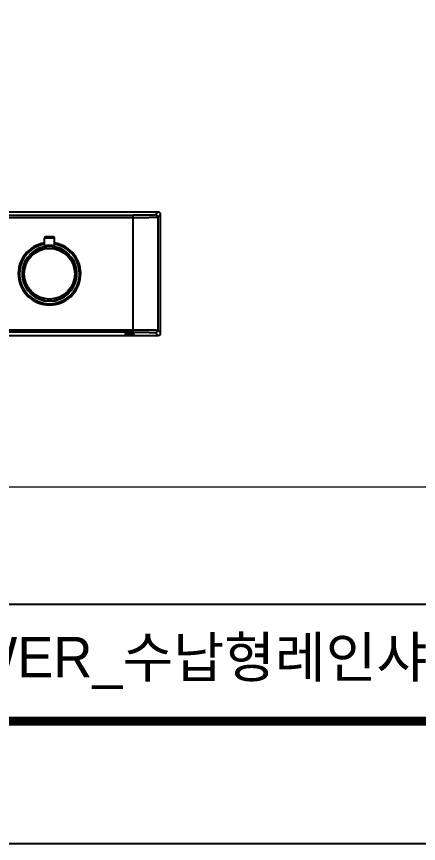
# Model space of a CAD drawing. Extents: x 8047 to 11207, y 0 to 2315.
# Drawn here: x 9302 to 9627, y 0 to 671 of the extents above; entities that cross this region are included whole.
import ezdxf

# ---------------------------------------------------------------- set-up
doc = ezdxf.new("R2010")
doc.units = 0
doc.header["$LTSCALE"] = 10
doc.header["$MEASUREMENT"] = 0
doc.layers.get('0').update_dxf_attribs({"linetype": 'CONTINUOUS'})
doc.layers.add('1', color=7, linetype='CONTINUOUS', true_color=0xffffff)
doc.layers.add('치수선', color=7, linetype='CONTINUOUS', lineweight=20)
doc.styles.add('Daelim Dimension', font='')
doc.styles.get('Daelim Dimension').set_extended_font_data('나눔고딕')

msp = doc.modelspace()

# ---------------------------------------------------------------- linework, layer by layer
at = {"color": 7, "linetype": 'Continuous'}
for p, q in [((9416.27, 512.05), (9288.27, 512.05)), ((9416.27, 512.05), (9413.99, 509.78)), ((9415.99, 507.78), (9418.27, 510.05)), ((9418.27, 414.05), (9418.27, 510.05)), ((8990.54, 509.47), (9396, 509.47)), ((9396, 507.47), (8990.54, 507.47)), ((9396, 414.64), (9396, 509.47)), ((9415.99, 507.78), (9415.99, 416.33)), ((9332.27, 491.05), (9324.27, 491.05)), ((9324.27, 484.51), (9324.27, 491.05)), ((9331.27, 492.05), (9325.27, 492.05)), ((9332.27, 484.51), (9332.27, 491.05)), ((9328.27, 485.05), (9328.27, 484.05)), ((9232.27, 416.64), (9396, 416.64)), ((9418.27, 414.05), (9415.99, 416.33)), ((9396, 414.64), (9232.27, 414.64)), ((9280.27, 412.05), (9416.27, 412.05)), ((9389.62, 413.19), (9389.62, 413.19)), ((9389.62, 412.49), (9389.62, 412.49)), ((9396.92, 413.19), (9396.92, 413.19)), ((9396.92, 412.49), (9396.92, 412.49)), ((9413.99, 414.33), (9416.27, 412.05))]:
    msp.add_line(p, q, dxfattribs=at)
at = {"color": 5}
msp.add_line((8098.22, 193.97), (10642.28, 193.97), dxfattribs=at)
at = {"ltscale": 0.5}
msp.add_lwpolyline([(8047.42, 0), (11206.94, 0), (11206.94, 2315.04), (8047.42, 2315.04)], close=True, dxfattribs=at)
at = {"color": 5, "linetype": 'ByBlock', "lineweight": 200, "const_width": 7.28}
msp.add_lwpolyline([(8098.22, 99.13), (11155.82, 99.13), (11155.82, 2261.29), (8098.22, 2261.29)], close=True, dxfattribs=at)
at = {"color": 7, "linetype": 'Continuous'}
for points in [[(9324.27, 484.5), (9324.25, 484.31), (9324.15, 484.04), (9323.98, 483.81), (9323.76, 483.63), (9323.49, 483.53)], [(9333.05, 483.53), (9332.78, 483.63), (9332.55, 483.81), (9332.38, 484.04), (9332.29, 484.31), (9332.27, 484.5)]]:
    msp.add_lwpolyline(points, dxfattribs=at)
for radius in [22, 20.5]:
    msp.add_circle((9328.27, 462.05), radius, dxfattribs=at)
for centre, radius, start, end in [((9413.99, 507.78), 2, 0.02111, 89.97863), ((9325.27, 491.05), 1, 90, 180), ((9331.27, 491.05), 1, 0, 90), ((9328.27, 462.05), 25.3, 99.11078, 80.88922), ((9328.27, 462.05), 24.3, 99.48907, 80.5125), ((9328.27, 462.05), 22.25, 101.05832, 78.94133), ((9413.99, 416.33), 2, 270.0211, 359.97864)]:
    msp.add_arc(centre, radius, start, end, dxfattribs=at)
for centre, major_axis, start_param, end_param in [((9416.27, 510.05), (-1.41, -1.41), 2.356347, 3.926839), ((9416.27, 414.05), (1.41, -1.41), -0.785246, 0.785246)]:
    msp.add_ellipse(centre, major_axis=major_axis, ratio=0.999695, start_param=start_param, end_param=end_param, dxfattribs=at)
for points, knots in [([(9413.99, 509.78), (9413.98, 509.77), (9413.94, 509.76), (9413.86, 509.74), (9413.74, 509.73), (9413.5, 509.71), (9413.09, 509.68), (9412.48, 509.66), (9411.72, 509.63), (9410.81, 509.6), (9409.75, 509.58), (9408.1, 509.55), (9405.78, 509.52), (9402.73, 509.49), (9399.43, 509.47), (9397.15, 509.47), (9396, 509.47)], [0, 0, 0, 0, 0.002191, 0.006645, 0.013406, 0.022474, 0.047477, 0.08143, 0.124022, 0.174863, 0.233462, 0.299285, 0.450038, 0.621438, 0.807113, 1, 1, 1, 1]), ([(9415.99, 507.78), (9415.98, 507.77), (9415.94, 507.76), (9415.85, 507.74), (9415.71, 507.73), (9415.53, 507.72), (9415.31, 507.7), (9414.91, 507.68), (9414.31, 507.66), (9413.46, 507.63), (9412.45, 507.6), (9411.28, 507.58), (9409.45, 507.55), (9406.86, 507.52), (9403.47, 507.49), (9399.81, 507.47), (9397.28, 507.47), (9396, 507.47)], [0, 0, 0, 0, 0.002163, 0.006604, 0.01336, 0.022425, 0.033789, 0.047427, 0.08138, 0.123974, 0.174818, 0.233421, 0.299248, 0.450014, 0.621427, 0.807111, 1, 1, 1, 1]), ([(9328.27, 485.05), (9328.01, 485.05), (9327.49, 485.04), (9326.75, 484.98), (9326.17, 484.91), (9325.74, 484.84), (9325.45, 484.78), (9325.19, 484.73), (9324.95, 484.68), (9324.75, 484.63), (9324.61, 484.59), (9324.51, 484.57), (9324.44, 484.55), (9324.39, 484.54), (9324.35, 484.53), (9324.31, 484.52), (9324.29, 484.51), (9324.28, 484.51), (9324.27, 484.51), (9324.27, 484.5), (9324.27, 484.5), (9324.27, 484.5)], [0, 0, 0, 0, 0.193566, 0.379712, 0.551487, 0.630029, 0.702702, 0.768836, 0.827789, 0.878941, 0.921717, 0.939803, 0.955602, 0.969063, 0.980146, 0.988813, 0.995025, 0.997201, 0.998755, 0.999688, 1, 1, 1, 1]), ([(9332.27, 484.5), (9332.27, 484.5), (9332.26, 484.51), (9332.24, 484.51), (9332.22, 484.52), (9332.19, 484.53), (9332.14, 484.54), (9332.07, 484.56), (9331.95, 484.59), (9331.78, 484.63), (9331.58, 484.68), (9331.35, 484.73), (9331.09, 484.78), (9330.8, 484.84), (9330.37, 484.91), (9329.78, 484.98), (9329.04, 485.04), (9328.53, 485.05), (9328.27, 485.05)], [0, 0, 0, 0, 0.001246, 0.004981, 0.011197, 0.019865, 0.030947, 0.044409, 0.078296, 0.121068, 0.172219, 0.231166, 0.297299, 0.369971, 0.448517, 0.620295, 0.806446, 1, 1, 1, 1]), ([(9396, 416.64), (9397.28, 416.64), (9399.81, 416.63), (9403.47, 416.62), (9406.86, 416.59), (9409.45, 416.56), (9411.28, 416.53), (9412.45, 416.5), (9413.46, 416.48), (9414.31, 416.45), (9414.91, 416.43), (9415.31, 416.41), (9415.53, 416.39), (9415.71, 416.38), (9415.85, 416.36), (9415.94, 416.35), (9415.98, 416.34), (9415.99, 416.33)], [0, 0, 0, 0, 0.192889, 0.378573, 0.549986, 0.700752, 0.766579, 0.825182, 0.876026, 0.91862, 0.952573, 0.966211, 0.977575, 0.986641, 0.993396, 0.997838, 1, 1, 1, 1]), ([(9396.92, 413.19), (9396.91, 413.2), (9396.88, 413.2), (9396.83, 413.2), (9396.73, 413.21), (9396.61, 413.21), (9396.46, 413.22), (9396.19, 413.23), (9395.79, 413.24), (9395.25, 413.24), (9394.63, 413.25), (9393.96, 413.25), (9393.27, 413.25), (9392.57, 413.25), (9391.9, 413.25), (9391.29, 413.24), (9390.74, 413.24), (9390.34, 413.23), (9390.08, 413.22), (9389.92, 413.21), (9389.8, 413.21), (9389.71, 413.2), (9389.65, 413.2), (9389.62, 413.2), (9389.62, 413.19)], [0, 0, 0, 0, 0.003318, 0.011232, 0.023712, 0.040685, 0.061992, 0.087406, 0.149608, 0.224975, 0.310686, 0.403509, 0.499964, 0.59642, 0.68925, 0.77497, 0.850355, 0.912576, 0.938, 0.959316, 0.976295, 0.988779, 0.996691, 1, 1, 1, 1]), ([(9389.62, 413.19), (9389.62, 413.18), (9389.65, 413.18), (9389.69, 413.17), (9389.79, 413.17), (9389.91, 413.16), (9390.06, 413.16), (9390.32, 413.15), (9390.72, 413.14), (9391.27, 413.14), (9391.89, 413.13), (9392.56, 413.13), (9393.27, 413.12), (9393.97, 413.13), (9394.65, 413.13), (9395.27, 413.14), (9395.81, 413.14), (9396.21, 413.15), (9396.48, 413.16), (9396.63, 413.16), (9396.75, 413.17), (9396.84, 413.17), (9396.88, 413.18), (9396.92, 413.18), (9396.92, 413.19)], [0, 0, 0, 0, 0.002556, 0.009797, 0.021716, 0.038242, 0.059226, 0.084437, 0.146568, 0.22228, 0.30867, 0.40241, 0.499905, 0.597403, 0.691157, 0.777567, 0.853313, 0.915483, 0.940714, 0.961717, 0.978258, 0.99019, 0.997439, 1, 1, 1, 1]), ([(9396.92, 412.49), (9396.91, 412.5), (9396.88, 412.5), (9396.83, 412.51), (9396.73, 412.51), (9396.61, 412.52), (9396.46, 412.52), (9396.19, 412.53), (9395.79, 412.54), (9395.25, 412.54), (9394.63, 412.55), (9393.96, 412.55), (9393.27, 412.55), (9392.57, 412.55), (9391.9, 412.55), (9391.29, 412.54), (9390.74, 412.54), (9390.34, 412.53), (9390.08, 412.52), (9389.92, 412.52), (9389.8, 412.51), (9389.71, 412.51), (9389.65, 412.5), (9389.62, 412.5), (9389.62, 412.49)], [0, 0, 0, 0, 0.003318, 0.011232, 0.023712, 0.040685, 0.061992, 0.087406, 0.149608, 0.224975, 0.310686, 0.403509, 0.499964, 0.59642, 0.68925, 0.77497, 0.850355, 0.912576, 0.938, 0.959316, 0.976295, 0.988779, 0.996691, 1, 1, 1, 1]), ([(9389.62, 412.49), (9389.62, 412.48), (9389.65, 412.49), (9389.69, 412.48), (9389.79, 412.47), (9389.91, 412.47), (9390.06, 412.46), (9390.32, 412.45), (9390.72, 412.44), (9391.27, 412.44), (9391.89, 412.43), (9392.56, 412.43), (9393.27, 412.43), (9393.97, 412.43), (9394.65, 412.43), (9395.27, 412.44), (9395.81, 412.44), (9396.21, 412.45), (9396.48, 412.46), (9396.63, 412.47), (9396.75, 412.47), (9396.84, 412.48), (9396.88, 412.49), (9396.92, 412.48), (9396.92, 412.49)], [0, 0, 0, 0, 0.002556, 0.009797, 0.021716, 0.038242, 0.059226, 0.084437, 0.146568, 0.22228, 0.30867, 0.40241, 0.499905, 0.597403, 0.691157, 0.777567, 0.853313, 0.915483, 0.940714, 0.961717, 0.978258, 0.99019, 0.997439, 1, 1, 1, 1]), ([(9396, 414.64), (9397.15, 414.64), (9399.43, 414.63), (9402.73, 414.62), (9405.78, 414.59), (9408.1, 414.56), (9409.75, 414.53), (9410.81, 414.5), (9411.72, 414.48), (9412.48, 414.45), (9413.09, 414.42), (9413.5, 414.4), (9413.74, 414.38), (9413.86, 414.36), (9413.94, 414.35), (9413.98, 414.34), (9413.99, 414.33)], [0, 0, 0, 0, 0.192888, 0.378565, 0.549967, 0.700721, 0.766544, 0.825143, 0.875984, 0.918575, 0.952526, 0.977529, 0.986596, 0.993357, 0.99781, 1, 1, 1, 1])]:
    msp.add_open_spline(points, degree=3, knots=knots, dxfattribs=at)
at = {"layer": '1', "color": 7, "linetype": 'Continuous'}
msp.add_line((9314.94, 412.06), (9314.94, 412.11), dxfattribs=at)
msp.add_ellipse((9311.65, 413.04), major_axis=(-0.015, 1), ratio=0.049446, start_param=2.849768, end_param=3.149573, dxfattribs=at)
for points, degree in [([(9301.58, 412.01), (9304.94, 412.01), (9308.3, 412.03), (9311.65, 412.08)], 3), ([(9311.65, 412.08), (9312.75, 412.09), (9313.84, 412.11), (9314.94, 412.11)], 3), ([(9311.67, 412.03), (9313.3, 412.07), (9314.94, 412.05)], 2)]:
    msp.add_open_spline(points, degree=degree, dxfattribs=at)
at = {"layer": '치수선'}
msp.add_line((10197.22, 289.09), (8703.38, 289.09), dxfattribs=at)

# ---------------------------------------------------------------- texts
at = {"color": 2, "insert": (8624.82, 167.48), "char_height": 32.7922, "width": 1690.8269, "attachment_point": 1, "style": 'Daelim Dimension'}
msp.add_mtext('{\\fPretendard Variable SemiBold|b0|i0|c129|p2;대림바스(주)} 레인샤워_RAINSHOWER_수납형레인샤워수전_DL B6011', dxfattribs=at)

doc.saveas('drawing.dxf')
